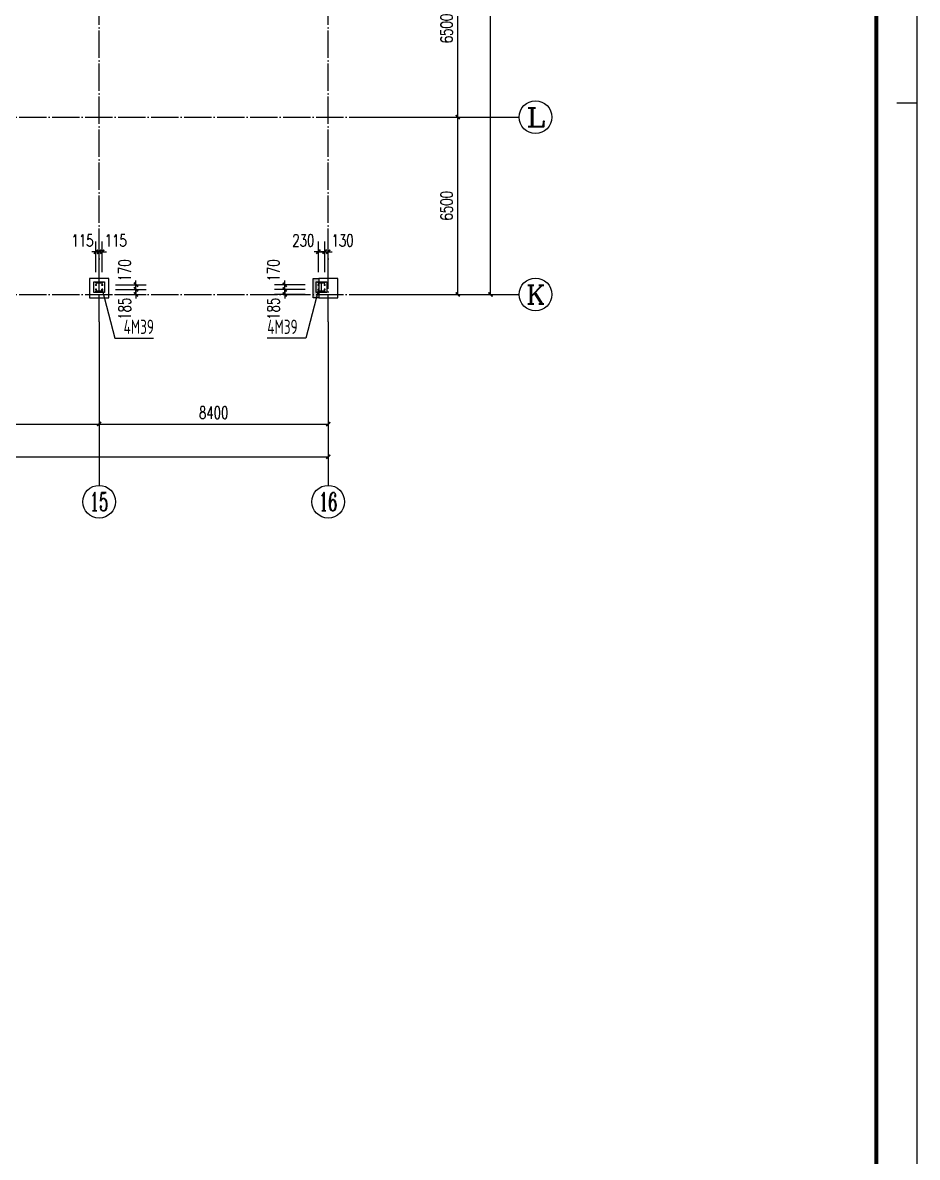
# Model space of a CAD drawing. Extents: x 712773 to 1022356, y -298958 to 209542.
# Drawn here: x 806120 to 838923, y -51851 to -10254 of the extents above; entities that cross this region are included whole.
import ezdxf
from ezdxf.enums import TextEntityAlignment as Align

# ---------------------------------------------------------------- set-up
doc = ezdxf.new("R2010")
doc.units = 0
doc.header["$LTSCALE"] = 500
doc.header["$MEASUREMENT"] = 0
doc.linetypes.add('DOTE', pattern=[2.42, 2, -0.2, 0.02, -0.2])
doc.layers.get('0').update_dxf_attribs({"linetype": 'CONTINUOUS'})
doc.layers.get('DEFPOINTS').update_dxf_attribs({"linetype": 'CONTINUOUS'})
doc.layers.add('0S-柱-线', color=50, linetype='CONTINUOUS', lineweight=30)
doc.layers.add('10', color=7, linetype='CONTINUOUS', lineweight=18)
for name, color, linetype in [('AXIS', 3, 'CONTINUOUS'), ('AXIS_TEXT', 7, 'CONTINUOUS'), ('DIM_LEAD', 3, 'CONTINUOUS'), ('DOTE', 1, 'DOTE'), ('PUB_DIM', 3, 'CONTINUOUS'), ('PUB_TEXT', 7, 'CONTINUOUS'), ('T-TK', 157, 'CONTINUOUS'), ('梁柱', 4, 'CONTINUOUS'), ('照明平面标注层', 111, 'CONTINUOUS')]:
    doc.layers.add(name, color=color, linetype=linetype)
doc.styles.add('_TCH_AXIS', font='COMPLEX', dxfattribs={"bigfont": 'GBCBIG'})
doc.styles.add('_TCH_DIM_T3', font='SIMPLEX', dxfattribs={"width": 0.705882, "bigfont": 'GBCBIG'})
doc.styles.add('COMPLEX', font='COMPLEX')
doc.styles.add('TSSD_Rein', font='tssdeng.shx', dxfattribs={"width": 0.7, "bigfont": 'hztxt.shx'})
doc.dimstyles.new('_TCH_ARCH&&150', dxfattribs={"dimtxt": 446.25, "dimasz": 150, "dimexe": 375, "dimexo": 450, "dimgap": 189.375, "dimtad": 1, "dimdec": 0, "dimzin": 0, "dimdsep": 46, "dimtxsty": '_TCH_DIM_T3', "dimblk": 'ARCHTICK', "dimcen": 0.09, "dimclrt": 7, "dimazin": 2, "dimtfac": 1, "dimtdec": 0, "dimtix": 1, "dimtmove": 2, "dimatfit": 3, "dimfxl": 0, "dimtolj": 1, "dimtzin": 0, "dimarcsym": 0})

# ---------------------------------------------------------------- blocks, each defined once
blk = doc.blocks.new('A1E图框')
at = {"layer": 'T-TK'}
for p, q in [((118900, -84100), (118900, -24700)), ((118900, -54400), (118400, -54400))]:
    blk.add_line(p, q, dxfattribs=at)
at = {"layer": 'T-TK', "const_width": 100}
blk.add_lwpolyline([(37300, -83100), (117900, -83100), (117900, -25700), (37300, -25700)], close=True, dxfattribs=at)
blk = doc.blocks.new('esrghhbgsehbgrth')
for p, q in [((752034, -20373), (752034, -20443)), ((752264, -20373), (752264, -20443)), ((751999, -20408), (752069, -20408)), ((751999, -20578), (752069, -20578)), ((752034, -20543), (752034, -20613)), ((752229, -20408), (752299, -20408)), ((752229, -20578), (752299, -20578)), ((752264, -20543), (752264, -20613))]:
    blk.add_line(p, q)
blk.add_lwpolyline([(751954, -20298), (752344, -20298), (752344, -20688), (751954, -20688)], close=True)
at = {"layer": '10', "color": 1}
for centre in [(752034, -20408), (752034, -20578), (752264, -20408), (752264, -20578)]:
    blk.add_circle(centre, 13, dxfattribs=at)
at = {"layer": '梁柱'}
for p, q in [((752024, -20323), (752274, -20323)), ((752024, -20337), (752024, -20323)), ((752024, -20337), (752274, -20337)), ((752145, -20649), (752145, -20337)), ((752154, -20649), (752154, -20337)), ((752274, -20323), (752274, -20337)), ((752274, -20649), (752024, -20649)), ((752024, -20663), (752024, -20649)), ((752274, -20663), (752024, -20663)), ((752274, -20649), (752274, -20663))]:
    blk.add_line(p, q, dxfattribs=at)
blk = doc.blocks.new('_ArchTick')
at = {"color": 0, "linetype": 'ByBlock', "const_width": 0.4}
blk.add_lwpolyline([(-0.5, -0.5), (0.5, 0.5)], dxfattribs=at)
blk = doc.blocks.new('*D289')
at = {"layer": 'AXIS', "color": 0, "lineweight": -2, "transparency": 16777216}
for p, q in [((750123, -21667), (750123, -26542)), ((817323, -21667), (817323, -26542)), ((750123, -26167), (817323, -26167))]:
    blk.add_line(p, q, dxfattribs=at)
at = {"layer": 'DEFPOINTS', "color": 0, "transparency": 16777216}
for p in [(750123, -21217), (817323, -21217), (817323, -26167)]:
    blk.add_point(p, dxfattribs=at)
at = {"layer": 'AXIS', "color": 0, "lineweight": -2, "transparency": 16777216, "xscale": 150, "yscale": 150, "zscale": 150, "rotation": 180}
blk.add_blockref('_ArchTick', (750123, -26167), dxfattribs=at)
at = {"layer": 'AXIS', "color": 0, "lineweight": -2, "transparency": 16777216, "xscale": 150, "yscale": 150, "zscale": 150}
blk.add_blockref('_ArchTick', (817323, -26167), dxfattribs=at)
at = {"layer": 'AXIS', "color": 7, "transparency": 16777216, "insert": (783723, -25754), "char_height": 446.2, "attachment_point": 5, "style": '_TCH_DIM_T3'}
blk.add_mtext('\\A1;67200', dxfattribs=at)
blk = doc.blocks.new('*D297')
at = {"layer": 'AXIS', "color": 0, "lineweight": -2, "transparency": 16777216}
for p, q in [((800523, -21667), (800523, -25342)), ((808923, -21667), (808923, -25342)), ((800523, -24967), (808923, -24967))]:
    blk.add_line(p, q, dxfattribs=at)
at = {"layer": 'DEFPOINTS', "color": 0, "transparency": 16777216}
for p in [(800523, -21217), (808923, -21217), (808923, -24967)]:
    blk.add_point(p, dxfattribs=at)
at = {"layer": 'AXIS', "color": 0, "lineweight": -2, "transparency": 16777216, "xscale": 150, "yscale": 150, "zscale": 150, "rotation": 180}
blk.add_blockref('_ArchTick', (800523, -24967), dxfattribs=at)
at = {"layer": 'AXIS', "color": 0, "lineweight": -2, "transparency": 16777216, "xscale": 150, "yscale": 150, "zscale": 150}
blk.add_blockref('_ArchTick', (808923, -24967), dxfattribs=at)
at = {"layer": 'AXIS', "color": 7, "transparency": 16777216, "insert": (804723, -24554), "char_height": 446.2, "attachment_point": 5, "style": '_TCH_DIM_T3'}
blk.add_mtext('\\A1;8400', dxfattribs=at)
blk = doc.blocks.new('*D298')
at = {"layer": 'AXIS', "color": 0, "lineweight": -2, "transparency": 16777216}
for p, q in [((808923, -21667), (808923, -25342)), ((817323, -21667), (817323, -25342)), ((808923, -24967), (817323, -24967))]:
    blk.add_line(p, q, dxfattribs=at)
at = {"layer": 'DEFPOINTS', "color": 0, "transparency": 16777216}
for p in [(808923, -21217), (817323, -21217), (817323, -24967)]:
    blk.add_point(p, dxfattribs=at)
at = {"layer": 'AXIS', "color": 0, "lineweight": -2, "transparency": 16777216, "xscale": 150, "yscale": 150, "zscale": 150, "rotation": 180}
blk.add_blockref('_ArchTick', (808923, -24967), dxfattribs=at)
at = {"layer": 'AXIS', "color": 0, "lineweight": -2, "transparency": 16777216, "xscale": 150, "yscale": 150, "zscale": 150}
blk.add_blockref('_ArchTick', (817323, -24967), dxfattribs=at)
at = {"layer": 'AXIS', "color": 7, "transparency": 16777216, "insert": (813123, -24554), "char_height": 446.2, "attachment_point": 5, "style": '_TCH_DIM_T3'}
blk.add_mtext('\\A1;8400', dxfattribs=at)
blk = doc.blocks.new('*D316')
at = {"layer": 'AXIS', "color": 0, "lineweight": -2, "transparency": 16777216}
for p, q in [((818773, 18783), (823648, 18783)), ((823273, -20217), (823273, 18783)), ((818773, -20217), (823648, -20217))]:
    blk.add_line(p, q, dxfattribs=at)
at = {"layer": 'DEFPOINTS', "color": 0, "transparency": 16777216}
for p in [(818323, 18783), (823273, 18783), (818323, -20217)]:
    blk.add_point(p, dxfattribs=at)
at = {"layer": 'AXIS', "color": 0, "lineweight": -2, "transparency": 16777216, "xscale": 150, "yscale": 150, "zscale": 150}
for p, rotation in [((823273, 18783), 90), ((823273, -20217), 270)]:
    blk.add_blockref('_ArchTick', p, dxfattribs=dict(at, rotation=rotation))
at = {"layer": 'AXIS', "color": 7, "transparency": 16777216, "insert": (822861, -717), "char_height": 446.2, "attachment_point": 5, "rotation": 90, "style": '_TCH_DIM_T3'}
blk.add_mtext('\\A1;39000', dxfattribs=at)
blk = doc.blocks.new('*D317')
at = {"layer": 'AXIS', "color": 0, "lineweight": -2, "transparency": 16777216}
for p, q in [((818773, -13717), (822448, -13717)), ((822073, -20217), (822073, -13717)), ((818773, -20217), (822448, -20217))]:
    blk.add_line(p, q, dxfattribs=at)
at = {"layer": 'DEFPOINTS', "color": 0, "transparency": 16777216}
for p in [(818323, -13717), (822073, -13717), (818323, -20217)]:
    blk.add_point(p, dxfattribs=at)
at = {"layer": 'AXIS', "color": 0, "lineweight": -2, "transparency": 16777216, "xscale": 150, "yscale": 150, "zscale": 150}
for p, rotation in [((822073, -13717), 90), ((822073, -20217), 270)]:
    blk.add_blockref('_ArchTick', p, dxfattribs=dict(at, rotation=rotation))
at = {"layer": 'AXIS', "color": 7, "transparency": 16777216, "insert": (821661, -16967), "char_height": 446.2, "attachment_point": 5, "rotation": 90, "style": '_TCH_DIM_T3'}
blk.add_mtext('\\A1;6500', dxfattribs=at)
blk = doc.blocks.new('*D318')
at = {"layer": 'AXIS', "color": 0, "lineweight": -2, "transparency": 16777216}
for p, q in [((818773, -7217), (822448, -7217)), ((822073, -13717), (822073, -7217)), ((818773, -13717), (822448, -13717))]:
    blk.add_line(p, q, dxfattribs=at)
at = {"layer": 'DEFPOINTS', "color": 0, "transparency": 16777216}
for p in [(818323, -7217), (822073, -7217), (818323, -13717)]:
    blk.add_point(p, dxfattribs=at)
at = {"layer": 'AXIS', "color": 0, "lineweight": -2, "transparency": 16777216, "xscale": 150, "yscale": 150, "zscale": 150}
for p, rotation in [((822073, -7217), 90), ((822073, -13717), 270)]:
    blk.add_blockref('_ArchTick', p, dxfattribs=dict(at, rotation=rotation))
at = {"layer": 'AXIS', "color": 7, "transparency": 16777216, "insert": (821661, -10467), "char_height": 446.2, "attachment_point": 5, "rotation": 90, "style": '_TCH_DIM_T3'}
blk.add_mtext('\\A1;6500', dxfattribs=at)
blk = doc.blocks.new('*D361')
at = {"layer": 'DEFPOINTS', "color": 0, "transparency": 16777216}
for p in [(809073, -19862), (810273, -19862), (809073, -20032)]:
    blk.add_point(p, dxfattribs=at)
at = {"layer": 'PUB_DIM', "color": 0, "lineweight": -2, "transparency": 16777216}
for p, q in [((809523, -19862), (810648, -19862)), ((810273, -19862), (810273, -19712)), ((810273, -20032), (810273, -19862)), ((809523, -20032), (810648, -20032)), ((810273, -20032), (810273, -20182))]:
    blk.add_line(p, q, dxfattribs=at)
at = {"layer": 'PUB_DIM', "color": 0, "lineweight": -2, "transparency": 16777216, "xscale": 150, "yscale": 150, "zscale": 150}
for p, rotation in [((810273, -19862), 270), ((810273, -20032), 90)]:
    blk.add_blockref('_ArchTick', p, dxfattribs=dict(at, rotation=rotation))
at = {"layer": 'PUB_DIM', "color": 7, "transparency": 16777216, "insert": (809861, -19337), "char_height": 446.2, "attachment_point": 5, "rotation": 90, "style": '_TCH_DIM_T3'}
blk.add_mtext('\\A1;170', dxfattribs=at)
blk = doc.blocks.new('*D362')
at = {"layer": 'DEFPOINTS', "color": 0, "transparency": 16777216}
for p in [(809073, -20032), (809073, -20217), (810273, -20032)]:
    blk.add_point(p, dxfattribs=at)
at = {"layer": 'PUB_DIM', "color": 0, "lineweight": -2, "transparency": 16777216}
for p, q in [((810273, -20032), (810273, -19882)), ((809523, -20032), (810648, -20032)), ((809523, -20217), (810648, -20217)), ((810273, -20217), (810273, -20032)), ((810273, -20217), (810273, -20367))]:
    blk.add_line(p, q, dxfattribs=at)
at = {"layer": 'PUB_DIM', "color": 0, "lineweight": -2, "transparency": 16777216, "xscale": 150, "yscale": 150, "zscale": 150}
for p, rotation in [((810273, -20032), 270), ((810273, -20217), 90)]:
    blk.add_blockref('_ArchTick', p, dxfattribs=dict(at, rotation=rotation))
at = {"layer": 'PUB_DIM', "color": 7, "transparency": 16777216, "insert": (809861, -20742), "char_height": 446.2, "attachment_point": 5, "rotation": 90, "style": '_TCH_DIM_T3'}
blk.add_mtext('\\A1;185', dxfattribs=at)
blk = doc.blocks.new('*D363')
at = {"layer": 'DEFPOINTS', "color": 0, "transparency": 16777216}
for p in [(808923, -18652), (808808, -19852), (808923, -19852)]:
    blk.add_point(p, dxfattribs=at)
at = {"layer": 'PUB_DIM', "color": 0, "lineweight": -2, "transparency": 16777216}
for p, q in [((808808, -19402), (808808, -18277)), ((808923, -19402), (808923, -18277)), ((808808, -18652), (808658, -18652)), ((808808, -18652), (808923, -18652)), ((808923, -18652), (809073, -18652))]:
    blk.add_line(p, q, dxfattribs=at)
at = {"layer": 'PUB_DIM', "color": 0, "lineweight": -2, "transparency": 16777216, "xscale": 150, "yscale": 150, "zscale": 150}
blk.add_blockref('_ArchTick', (808808, -18652), dxfattribs=at)
at = {"layer": 'PUB_DIM', "color": 0, "lineweight": -2, "transparency": 16777216, "xscale": 150, "yscale": 150, "zscale": 150, "rotation": 180}
blk.add_blockref('_ArchTick', (808923, -18652), dxfattribs=at)
at = {"layer": 'PUB_DIM', "color": 7, "transparency": 16777216, "insert": (808313, -18239), "char_height": 446.2, "attachment_point": 5, "style": '_TCH_DIM_T3'}
blk.add_mtext('\\A1;115', dxfattribs=at)
blk = doc.blocks.new('*D364')
at = {"layer": 'DEFPOINTS', "color": 0, "transparency": 16777216}
for p in [(809038, -18652), (808923, -19852), (809038, -19852)]:
    blk.add_point(p, dxfattribs=at)
at = {"layer": 'PUB_DIM', "color": 0, "lineweight": -2, "transparency": 16777216}
for p, q in [((808923, -19402), (808923, -18277)), ((809038, -19402), (809038, -18277)), ((808923, -18652), (808773, -18652)), ((808923, -18652), (809038, -18652)), ((809038, -18652), (809188, -18652))]:
    blk.add_line(p, q, dxfattribs=at)
at = {"layer": 'PUB_DIM', "color": 0, "lineweight": -2, "transparency": 16777216, "xscale": 150, "yscale": 150, "zscale": 150}
blk.add_blockref('_ArchTick', (808923, -18652), dxfattribs=at)
at = {"layer": 'PUB_DIM', "color": 0, "lineweight": -2, "transparency": 16777216, "xscale": 150, "yscale": 150, "zscale": 150, "rotation": 180}
blk.add_blockref('_ArchTick', (809038, -18652), dxfattribs=at)
at = {"layer": 'PUB_DIM', "color": 7, "transparency": 16777216, "insert": (809533, -18239), "char_height": 446.2, "attachment_point": 5, "style": '_TCH_DIM_T3'}
blk.add_mtext('\\A1;115', dxfattribs=at)
blk = doc.blocks.new('*D365')
at = {"layer": 'DEFPOINTS', "color": 0, "transparency": 16777216}
for p in [(815728, -19862), (816928, -19862), (816928, -20032)]:
    blk.add_point(p, dxfattribs=at)
at = {"layer": 'PUB_DIM', "color": 0, "lineweight": -2, "transparency": 16777216}
for p, q in [((816478, -19862), (815353, -19862)), ((815728, -19862), (815728, -19712)), ((815728, -20032), (815728, -19862)), ((816478, -20032), (815353, -20032)), ((815728, -20032), (815728, -20182))]:
    blk.add_line(p, q, dxfattribs=at)
at = {"layer": 'PUB_DIM', "color": 0, "lineweight": -2, "transparency": 16777216, "xscale": 150, "yscale": 150, "zscale": 150}
for p, rotation in [((815728, -19862), 270), ((815728, -20032), 90)]:
    blk.add_blockref('_ArchTick', p, dxfattribs=dict(at, rotation=rotation))
at = {"layer": 'PUB_DIM', "color": 7, "transparency": 16777216, "insert": (815316, -19337), "char_height": 446.2, "attachment_point": 5, "rotation": 90, "style": '_TCH_DIM_T3'}
blk.add_mtext('\\A1;170', dxfattribs=at)
blk = doc.blocks.new('*D366')
at = {"layer": 'DEFPOINTS', "color": 0, "transparency": 16777216}
for p in [(815728, -20032), (816928, -20032), (816928, -20217)]:
    blk.add_point(p, dxfattribs=at)
at = {"layer": 'PUB_DIM', "color": 0, "lineweight": -2, "transparency": 16777216}
for p, q in [((815728, -20032), (815728, -19882)), ((816478, -20032), (815353, -20032)), ((816478, -20217), (815353, -20217)), ((815728, -20217), (815728, -20032)), ((815728, -20217), (815728, -20367))]:
    blk.add_line(p, q, dxfattribs=at)
at = {"layer": 'PUB_DIM', "color": 0, "lineweight": -2, "transparency": 16777216, "xscale": 150, "yscale": 150, "zscale": 150}
for p, rotation in [((815728, -20032), 270), ((815728, -20217), 90)]:
    blk.add_blockref('_ArchTick', p, dxfattribs=dict(at, rotation=rotation))
at = {"layer": 'PUB_DIM', "color": 7, "transparency": 16777216, "insert": (815316, -20742), "char_height": 446.2, "attachment_point": 5, "rotation": 90, "style": '_TCH_DIM_T3'}
blk.add_mtext('\\A1;185', dxfattribs=at)
blk = doc.blocks.new('*D367')
at = {"layer": 'DEFPOINTS', "color": 0, "transparency": 16777216}
for p in [(817323, -18652), (817193, -19852), (817323, -19852)]:
    blk.add_point(p, dxfattribs=at)
at = {"layer": 'PUB_DIM', "color": 0, "lineweight": -2, "transparency": 16777216}
for p, q in [((817193, -19402), (817193, -18277)), ((817323, -19402), (817323, -18277)), ((817193, -18652), (817043, -18652)), ((817193, -18652), (817323, -18652)), ((817323, -18652), (817473, -18652))]:
    blk.add_line(p, q, dxfattribs=at)
at = {"layer": 'PUB_DIM', "color": 0, "lineweight": -2, "transparency": 16777216, "xscale": 150, "yscale": 150, "zscale": 150}
blk.add_blockref('_ArchTick', (817193, -18652), dxfattribs=at)
at = {"layer": 'PUB_DIM', "color": 0, "lineweight": -2, "transparency": 16777216, "xscale": 150, "yscale": 150, "zscale": 150, "rotation": 180}
blk.add_blockref('_ArchTick', (817323, -18652), dxfattribs=at)
at = {"layer": 'PUB_DIM', "color": 7, "transparency": 16777216, "insert": (817848, -18239), "char_height": 446.2, "attachment_point": 5, "style": '_TCH_DIM_T3'}
blk.add_mtext('\\A1;130', dxfattribs=at)
blk = doc.blocks.new('*D368')
at = {"layer": 'DEFPOINTS', "color": 0, "transparency": 16777216}
for p in [(817193, -18652), (816963, -19852), (817193, -19852)]:
    blk.add_point(p, dxfattribs=at)
at = {"layer": 'PUB_DIM', "color": 0, "lineweight": -2, "transparency": 16777216}
for p, q in [((816963, -19402), (816963, -18277)), ((817193, -19402), (817193, -18277)), ((816963, -18652), (816813, -18652)), ((816963, -18652), (817193, -18652)), ((817193, -18652), (817343, -18652))]:
    blk.add_line(p, q, dxfattribs=at)
at = {"layer": 'PUB_DIM', "color": 0, "lineweight": -2, "transparency": 16777216, "xscale": 150, "yscale": 150, "zscale": 150}
blk.add_blockref('_ArchTick', (816963, -18652), dxfattribs=at)
at = {"layer": 'PUB_DIM', "color": 0, "lineweight": -2, "transparency": 16777216, "xscale": 150, "yscale": 150, "zscale": 150, "rotation": 180}
blk.add_blockref('_ArchTick', (817193, -18652), dxfattribs=at)
at = {"layer": 'PUB_DIM', "color": 7, "transparency": 16777216, "insert": (816408, -18239), "char_height": 446.2, "attachment_point": 5, "style": '_TCH_DIM_T3'}
blk.add_mtext('\\A1;230', dxfattribs=at)
blk = doc.blocks.new('_AXISO')
blk.add_circle((0, 0), 0.5)
at = {"layer": 'AXIS_TEXT', "style": 'COMPLEX', "width": 1.302083}
blk.add_attdef('A', text='', height=0.56, dxfattribs=at).set_placement((-0.25, -0.28), (0.25, -0.28), align=Align.FIT)

msp = doc.modelspace()

# ---------------------------------------------------------------- hatches: boundary and pattern name
h = msp.add_hatch()
h.set_pattern_fill('混凝土', color=256, scale=50)
h.set_pattern_definition([(50, (0, 2878.7), (358.63009, -31.37607), [37.5, -412.5]), (355, (0, 2878.7), (-69.37567, 376.09607), [30, -330]), (100.4514, (29.9, 2876.1), (289.25469, 344.71977), [31.8701, -350.57106]), (46.1842, (0, 2978.7), (533.62052, -82.7595), [56.25, -618.75]), (96.6356, (44.47, 2971.8), (467.33135, 487.05894), [47.80514, -525.8565]), (351.1842, (0, 2978.7), (467.33097, 487.0593), [45, -495]), (21, (50, 2953.7), (298.45353, -201.30945), [37.5, -412.5]), (326, (50, 2953.7), (121.65767, 362.57502), [30, -330]), (71.4514, (74.87, 2936.94), (420.11131, 161.26525), [31.8701, -350.57106]), (37.5, (0, 2878.71), (6.079928, 166.446927), [0, -326, 0, -335, 0, -331.25]), (7.5, (0, 2878.71), (131.53477, 197.205856), [0, -191, 0, -318.5, 0, -126.25]), (327.5, (-111.5, 2878.71), (266.911218, -11.277436), [0, -125, 0, -390, 0, -517.5]), (317.5, (-161.5, 2878.71), (291.593085, 50.05249), [0, -162.5, 0, -259, 0, -367.5])])
h.paths.add_polyline_path([(750473, -20336.8), (750773, -20336.8), (750773, -19636.8), (750473, -19636.8)])
h.paths.add_polyline_path([(816973, -20336.8), (816773, -20336.8), (816773, -19636.8), (816973, -19636.8)])

# ---------------------------------------------------------------- linework, layer by layer
msp.add_lwpolyline([(816973, -20336.8), (816773, -20336.8), (816773, -19636.8), (816973, -19636.8)], close=True)
at = {"layer": '0S-柱-线'}
for points in [[(809273, -20336.8), (809273, -19636.8), (808573, -19636.8), (808573, -20336.8)], [(817673, -20336.8), (817673, -19636.8), (816973, -19636.8), (816973, -20336.8)]]:
    msp.add_lwpolyline(points, close=True, dxfattribs=at)
at = {"layer": 'AXIS'}
for p, q in [((818323, -13716.8), (824323, -13716.8)), ((818323, -20216.8), (824323, -20216.8)), ((808923, -21216.8), (808923, -27216.8)), ((817323, -21216.8), (817323, -27216.8))]:
    msp.add_line(p, q, dxfattribs=at)
at = {"layer": 'DIM_LEAD'}
for p, q in [((809038, -20031.8), (809495.8, -21822.7)), ((816963, -20031.8), (816505.2, -21822.7)), ((809495.8, -21822.7), (810911, -21822.7)), ((816505.2, -21822.7), (815090, -21822.7))]:
    msp.add_line(p, q, dxfattribs=at)
at = {"layer": 'DOTE'}
for p, q in [((808923, -21216.8), (808923, 19783.2)), ((817323, -21216.8), (817323, 19783.2)), ((749123, -13716.8), (818323, -13716.8)), ((749123, -20216.8), (818323, -20216.8))]:
    msp.add_line(p, q, dxfattribs=at)

# ---------------------------------------------------------------- block references
for p in [(56773.6, 546.2), (64928.6, 546.2)]:
    msp.add_blockref('esrghhbgsehbgrth', p)
at = {"layer": 'AXIS'}
ref = msp.add_blockref('_AXISO', (824923, -13716.8), dxfattribs=dict(at, xscale=1200, yscale=1200, zscale=1200))
ref.add_attrib('A', 'L', dxfattribs={"layer": 'AXIS_TEXT', "height": 678.8, "style": '_TCH_AXIS', "width": 1.75}).set_placement((824583.6, -14056.2), (825262.4, -14056.2), align=Align.FIT)
ref = msp.add_blockref('_AXISO', (824923, -20216.8), dxfattribs=dict(at, xscale=1200, yscale=1200, zscale=1200))
ref.add_attrib('A', 'K', dxfattribs={"layer": 'AXIS_TEXT', "height": 678.8, "style": '_TCH_AXIS', "width": 1.381579}).set_placement((824583.6, -20556.2), (825262.4, -20556.2), align=Align.FIT)
ref = msp.add_blockref('_AXISO', (808923, -27816.8), dxfattribs=dict(at, xscale=1200, yscale=1200, zscale=1200))
ref.add_attrib('A', '15', dxfattribs={"layer": 'AXIS_TEXT', "height": 678.82, "style": '_TCH_AXIS', "width": 0.905172}).set_placement((808583.6, -28156.2), (809262.4, -28156.2), align=Align.FIT)
ref = msp.add_blockref('_AXISO', (817323, -27816.8), dxfattribs=dict(at, xscale=1200, yscale=1200, zscale=1200))
ref.add_attrib('A', '16', dxfattribs={"layer": 'AXIS_TEXT', "height": 678.82, "style": '_TCH_AXIS', "width": 0.905172}).set_placement((816983.6, -28156.2), (817662.4, -28156.2), align=Align.FIT)
at = {"layer": '照明平面标注层', "xscale": 1.5, "yscale": 1.5, "zscale": 1.5}
msp.add_blockref('A1E图框', (660573, 68392.5), dxfattribs=at)

# ---------------------------------------------------------------- texts
at = {"layer": 'PUB_TEXT', "style": 'TSSD_Rein', "width": 0.7}
for p in [(809822.7, -21665.2), (815090, -21665.2)]:
    msp.add_text('4M39', height=525, dxfattribs=at).set_placement(p)

# ---------------------------------------------------------------- dimensions: what is measured, and where the dimension line sits
at = {"layer": 'AXIS'}
for p1, p2, distance, picture, middle in [((818323, -20216.8), (818323, 18783.2), -4950, '*D316', (822860.5, -716.8)), ((818323, -13716.8), (818323, -7216.8), -3750, '*D318', (821660.5, -10466.8)), ((818323, -20216.8), (818323, -13716.8), -3750, '*D317', (821660.5, -16966.8)), ((750123, -21216.8), (817323, -21216.8), -4950, '*D289', (783723, -25754.3)), ((800523, -21216.8), (808923, -21216.8), -3750, '*D297', (804723, -24554.3)), ((808923, -21216.8), (817323, -21216.8), -3750, '*D298', (813123, -24554.3))]:
    dim = msp.add_aligned_dim(p1=p1, p2=p2, distance=distance, dimstyle='_TCH_ARCH&&150', dxfattribs=at)
    dim.commit()
    dim.dimension.update_dxf_attribs({"geometry": picture, "text_midpoint": middle})
at = {"layer": 'PUB_DIM'}
for base, p1, p2, angle, picture, middle in [((808923, -18651.8), (808808, -19851.8), (808923, -19851.8), 0, '*D363', (808313, -18239.3)), ((809038, -18651.8), (808923, -19851.8), (809038, -19851.8), 0, '*D364', (809533, -18239.3)), ((817193, -18651.8), (816963, -19851.8), (817193, -19851.8), 0, '*D368', (816408, -18239.3)), ((817323, -18651.8), (817193, -19851.8), (817323, -19851.8), 0, '*D367', (817848, -18239.3)), ((810273, -19861.8), (809073, -20031.8), (809073, -19861.8), 90, '*D361', (809860.5, -19336.8)), ((815728, -19861.8), (816928, -20031.8), (816928, -19861.8), 90, '*D365', (815315.5, -19336.8)), ((810273, -20031.8), (809073, -20216.8), (809073, -20031.8), 90, '*D362', (809860.5, -20741.8)), ((815728, -20031.8), (816928, -20216.8), (816928, -20031.8), 90, '*D366', (815315.5, -20741.8))]:
    dim = msp.add_linear_dim(base=base, p1=p1, p2=p2, angle=angle, dimstyle='_TCH_ARCH&&150', dxfattribs=at)
    dim.commit()
    dim.dimension.update_dxf_attribs({"geometry": picture, "text_midpoint": middle, "dimtype": 129})

doc.saveas('drawing.dxf')
